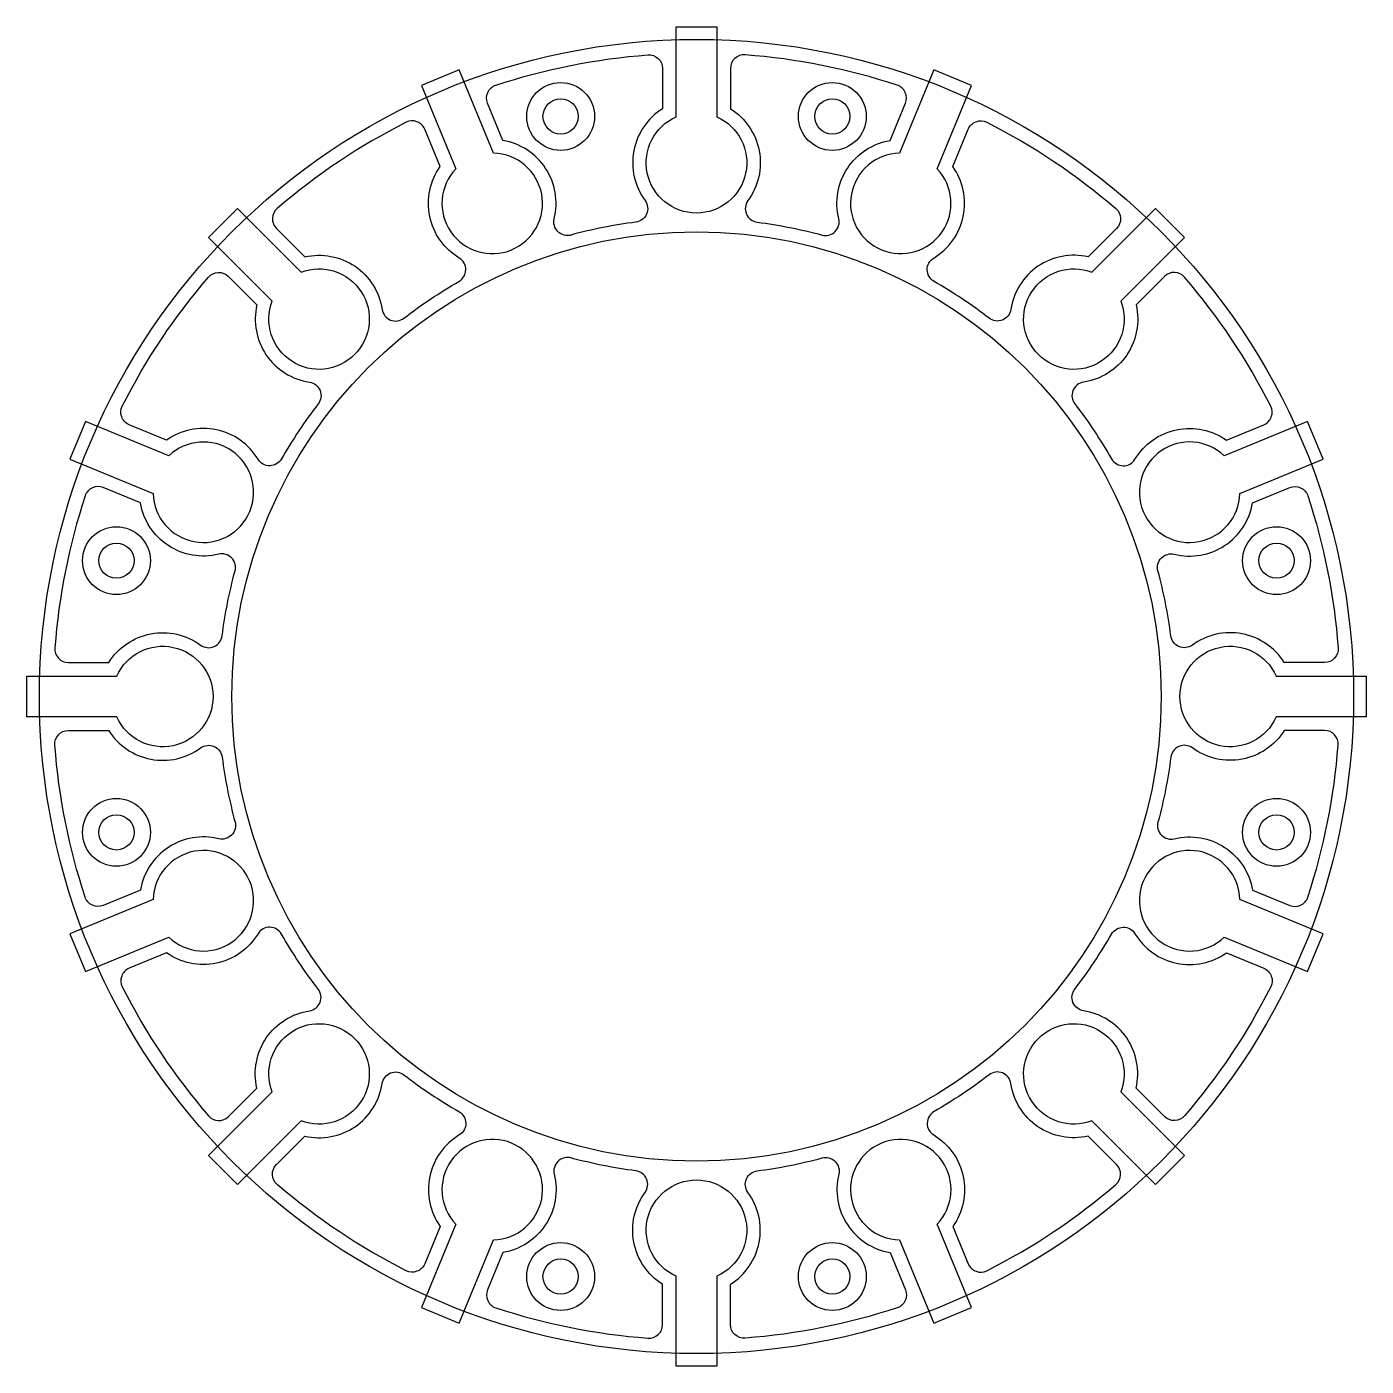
# Model space of a CAD drawing. Header units: inches. Extents: x -0.9 to 97.7, y -0.9 to 97.7.
import ezdxf

# ---------------------------------------------------------------- set-up
doc = ezdxf.new("R2010")
doc.units = ezdxf.units.IN
doc.header["$MEASUREMENT"] = 0
for name, color, linetype in [('hall', 3, 'Continuous'), ('ボールセンサ', 30, 'Continuous'), ('溝', 6, 'Continuous'), ('輪郭', 7, 'Continuous')]:
    doc.layers.add(name, color=color, linetype=linetype)

msp = doc.modelspace()

# ---------------------------------------------------------------- linework, layer by layer
at = {"layer": 'hall'}
for centre in [(38.375, 91.08), (58.377, 91.08), (5.672, 58.377), (91.08, 58.377), (5.672, 38.375), (91.08, 38.375), (38.375, 5.672), (58.377, 5.672)]:
    msp.add_circle(centre, 1.3, dxfattribs=at)
at = {"layer": 'ボールセンサ'}
for points in [[(43.906, 83.299, -0.000041), (43.912, 83.3)], [(39.077, 82.335, 0.015188), (39.136, 82.35, -0.000079), (39.147, 82.353)]]:
    msp.add_lwpolyline(points, format="xyb", dxfattribs=at)
at = {"layer": '溝'}
for points in [[(46.876, 91.052), (46.876, 97.681), (49.876, 97.681), (49.876, 91.052, -4.721538)], [(39.136, 82.35, -0.572034), (37.903, 83.554, 0.435932), (34.126, 89.313), (32.991, 92.053, -0.436519), (33.603, 93.386, -0.060474), (44.801, 95.614, -0.436519), (45.876, 94.617), (45.876, 91.65, 0.435932), (44.591, 84.884, -0.572034), (43.912, 83.3, 0.033452)], [(57.616, 82.35, 0.572034), (58.85, 83.554, -0.435932), (62.627, 89.313), (63.762, 92.053, 0.436519), (63.15, 93.386, 0.060474), (51.952, 95.614, 0.436519), (50.876, 94.617), (50.876, 91.65, -0.435932), (52.162, 84.884, 0.572034), (52.841, 83.3, -0.033452)], [(33.431, 88.378), (30.894, 94.502), (28.122, 93.354), (30.659, 87.23, 4.721538)], [(66.093, 87.23), (68.63, 93.354), (65.859, 94.502), (63.322, 88.378, 4.721538)], [(30.887, 78.933, 0.572034), (30.908, 80.656, -0.435932), (29.506, 87.399), (28.371, 90.14, 0.436519), (26.996, 90.65, 0.060474), (17.502, 84.306, 0.436519), (17.447, 82.841), (19.545, 80.743, -0.435932), (25.238, 76.868, 0.572034), (26.838, 76.227, -0.033452)], [(65.865, 78.933, -0.572034), (65.845, 80.657, 0.435932), (67.246, 87.399), (68.381, 90.14, -0.436519), (69.757, 90.65, -0.060474), (79.25, 84.306, -0.436519), (79.305, 82.841), (77.208, 80.743, 0.435932), (71.515, 76.868, -0.572034), (69.914, 76.228, 0.033452)], [(17.139, 77.492), (12.452, 82.18), (14.573, 84.301), (19.26, 79.613, -4.721538)], [(77.492, 79.613), (82.18, 84.301), (84.301, 82.179), (79.613, 77.492, -4.721538)], [(17.82, 65.865, -0.572034), (16.096, 65.845, 0.435932), (9.353, 67.246), (6.612, 68.381, -0.436519), (6.103, 69.757, -0.060474), (12.446, 79.25, -0.436519), (13.912, 79.305), (16.009, 77.208, 0.435932), (19.884, 71.515, -0.572034), (20.525, 69.914, 0.033452)], [(78.933, 65.865, 0.572034), (80.656, 65.845, -0.435932), (87.399, 67.246), (90.14, 68.382, 0.436519), (90.65, 69.757, 0.060474), (84.306, 79.25, 0.436519), (82.841, 79.305), (80.743, 77.208, -0.435932), (76.868, 71.515, 0.572034), (76.227, 69.914, -0.033452)], [(9.523, 66.093), (3.398, 68.63), (2.25, 65.859), (8.375, 63.322, 4.721538)], [(88.378, 63.322), (94.502, 65.859), (93.354, 68.63), (87.23, 66.094, 4.721538)], [(14.403, 57.616, 0.572034), (13.199, 58.85, -0.435932), (7.44, 62.627), (4.699, 63.762, 0.436519), (3.366, 63.15, 0.060474), (1.139, 51.952, 0.436519), (2.136, 50.876), (5.102, 50.876, -0.435932), (11.868, 52.162, 0.572034), (13.453, 52.841, -0.033452)], [(82.35, 57.616, -0.572034), (83.554, 58.85, 0.435932), (89.313, 62.626), (92.053, 63.762, -0.436519), (93.386, 63.15, -0.060474), (95.614, 51.952, -0.436519), (94.617, 50.876), (91.65, 50.876, 0.435932), (84.884, 52.162, -0.572034), (83.3, 52.84, 0.033452)], [(5.7, 46.876), (-0.929, 46.876), (-0.929, 49.876), (5.7, 49.876, -4.721538)], [(91.052, 49.876), (97.681, 49.876), (97.681, 46.876), (91.052, 46.876, -4.721538)], [(14.403, 39.136, -0.572034), (13.199, 37.903, 0.435932), (7.44, 34.126), (4.699, 32.991, -0.436519), (3.366, 33.603, -0.060474), (1.139, 44.801, -0.436519), (2.136, 45.876), (5.102, 45.876, 0.435932), (11.868, 44.591, -0.572034), (13.453, 43.912, 0.033452)], [(82.35, 39.136, 0.572034), (83.554, 37.903, -0.435932), (89.313, 34.126), (92.053, 32.991, 0.436519), (93.386, 33.603, 0.060474), (95.614, 44.801, 0.436519), (94.617, 45.876), (91.65, 45.876, -0.435932), (84.884, 44.591, 0.572034), (83.3, 43.912, -0.033452)], [(8.375, 33.431), (2.25, 30.894), (3.398, 28.122), (9.523, 30.659, 4.721538)], [(87.23, 30.659), (93.354, 28.122), (94.502, 30.894), (88.378, 33.431, 4.721538)], [(17.82, 30.887, 0.572034), (16.096, 30.908, -0.435932), (9.353, 29.506), (6.613, 28.371, 0.436519), (6.103, 26.996, 0.060474), (12.446, 17.502, 0.436519), (13.912, 17.447), (16.009, 19.545, -0.435932), (19.884, 25.238, 0.572034), (20.525, 26.838, -0.033452)], [(78.933, 30.887, -0.572034), (80.657, 30.908, 0.435932), (87.399, 29.506), (90.14, 28.371, -0.436519), (90.65, 26.996, -0.060474), (84.306, 17.503, -0.436519), (82.841, 17.447), (80.743, 19.545, 0.435932), (76.868, 25.238, -0.572034), (76.228, 26.839, 0.033452)], [(19.26, 17.139), (14.573, 12.452), (12.451, 14.573), (17.139, 19.26, -4.721538)], [(79.613, 19.26), (84.301, 14.573), (82.179, 12.451), (77.492, 17.139, -4.721538)], [(30.887, 17.82, -0.572034), (30.908, 16.096, 0.435932), (29.506, 9.353), (28.371, 6.612, -0.436519), (26.996, 6.103, -0.060474), (17.503, 12.446, -0.436519), (17.447, 13.912), (19.545, 16.009, 0.435932), (25.238, 19.884, -0.572034), (26.839, 20.525, 0.033452)], [(65.865, 17.82, 0.572034), (65.845, 16.096, -0.435932), (67.246, 9.353), (68.382, 6.613, 0.436519), (69.757, 6.103, 0.060474), (79.25, 12.446, 0.436519), (79.305, 13.912), (77.208, 16.009, -0.435932), (71.515, 19.884, 0.572034), (69.914, 20.525, -0.033452)], [(30.659, 9.523), (28.122, 3.398), (30.894, 2.25), (33.431, 8.375, 4.721538)], [(63.322, 8.375), (65.859, 2.25), (68.63, 3.398), (66.094, 9.523, 4.721538)], [(39.136, 14.403, 0.572034), (37.903, 13.199, -0.435932), (34.126, 7.44), (32.991, 4.699, 0.436519), (33.603, 3.366, 0.060474), (44.801, 1.139, 0.436519), (45.876, 2.136), (45.876, 5.102, -0.435932), (44.591, 11.868, 0.572034), (43.912, 13.453, -0.033452)], [(57.616, 14.403, -0.572034), (58.85, 13.199, 0.435932), (62.626, 7.44), (63.762, 4.699, -0.436519), (63.15, 3.366, -0.060474), (51.952, 1.139, -0.436519), (50.876, 2.136), (50.876, 5.102, 0.435932), (52.162, 11.868, -0.572034), (52.84, 13.453, 0.033452)], [(49.876, 5.7), (49.876, -0.929), (46.876, -0.929), (46.876, 5.7, -4.721538)]]:
    msp.add_lwpolyline(points, format="xyb", close=True, dxfattribs=at)
for centre in [(38.375, 91.08), (58.377, 91.08), (5.672, 58.377), (91.08, 58.377), (5.672, 38.375), (91.08, 38.375), (38.375, 5.672), (58.377, 5.672)]:
    msp.add_circle(centre, 2.5, dxfattribs=at)
at = {"layer": '輪郭'}
for radius in [48.376, 34.208]:
    msp.add_circle((48.376, 48.376), radius, dxfattribs=at)

doc.saveas('drawing.dxf')
